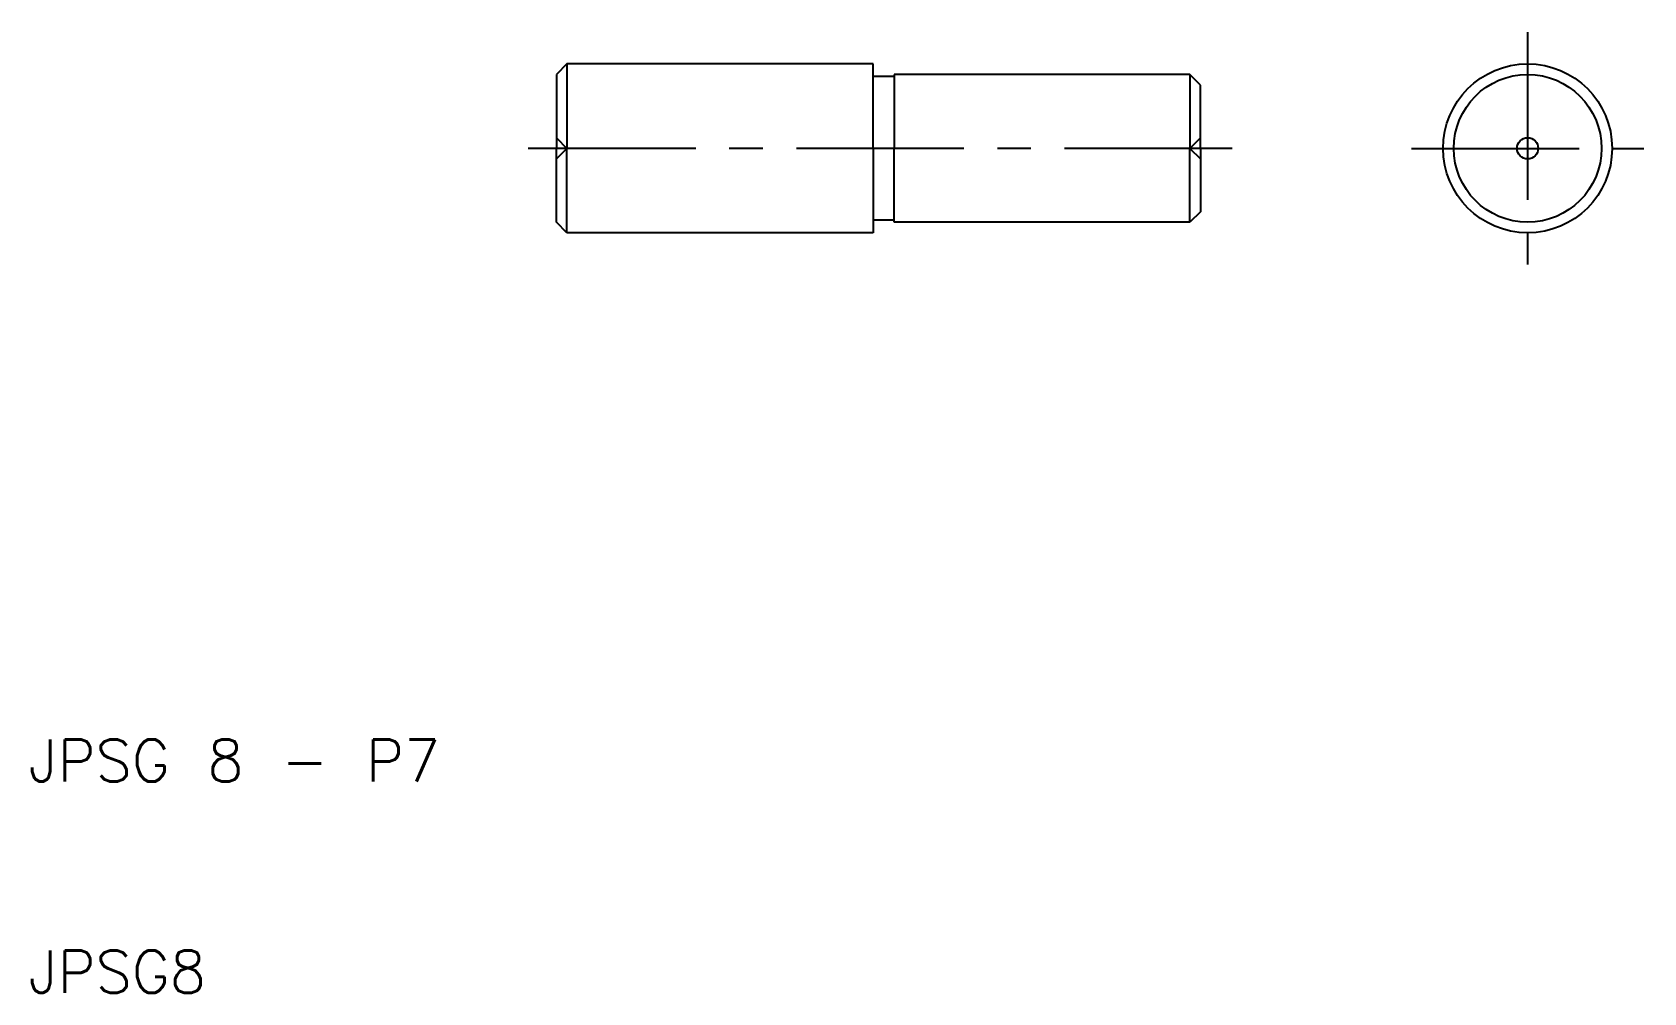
# Model space of a CAD drawing. Extents: x 10.2 to 86.5, y 10 to 55.5.
import ezdxf

# ---------------------------------------------------------------- set-up
doc = ezdxf.new("R2010")
doc.units = 0
doc.header["$LTSCALE"] = 0.25
doc.linetypes.add('CENTER', pattern=[50.8, 31.75, -6.35, 6.35, -6.35])
doc.linetypes.add('DASHED', pattern=[19.05, 12.7, -6.35])
doc.layers.get('0').update_dxf_attribs({"linetype": 'CONTINUOUS'})
doc.layers.add('CENTER', color=1, linetype='CENTER')
doc.styles.get("Standard").update_dxf_attribs({"font": 'txt.shx', "bigfont": 'extfont.shx'})

msp = doc.modelspace()

# ---------------------------------------------------------------- linework, layer by layer
for p, q in [((35.5, 54), (35, 53.5)), ((35, 53.5), (35, 50)), ((50, 54), (35.5, 54)), ((35.5, 54), (35.5, 50)), ((50, 53.4), (50, 54)), ((65, 53.5), (51, 53.5)), ((51, 53.5), (51, 53.4)), ((65.5, 53), (65, 53.5)), ((65, 53.5), (65, 50)), ((51, 53.4), (50, 53.4)), ((50, 50), (50, 53.4)), ((51, 53.4), (51, 50)), ((65.5, 50), (65.5, 53)), ((35, 46.5), (35, 50)), ((35.5, 46), (35.5, 50)), ((50, 50), (50, 46.6)), ((51, 46.6), (51, 50)), ((65, 46.5), (65, 50)), ((65.5, 50), (65.5, 47)), ((51, 46.6), (50, 46.6)), ((50, 46.6), (50, 46)), ((51, 46.5), (51, 46.6)), ((65.5, 47), (65, 46.5)), ((35.5, 46), (35, 46.5)), ((50, 46), (35.5, 46)), ((65, 46.5), (51, 46.5))]:
    msp.add_line(p, q)
at = {"color": 3, "linetype": 'DASHED'}
for p, q in [((35, 50.5), (35.5, 50)), ((65, 50), (65.5, 50.5)), ((35, 49.5), (35.5, 50)), ((65, 50), (65.5, 49.5))]:
    msp.add_line(p, q, dxfattribs=at)
for radius in [4, 3.5, 0.5]:
    msp.add_circle((81, 50), radius)
at = {"layer": 'CENTER', "color": 1, "linetype": 'CENTER'}
for p, q in [((81, 55.5), (81, 44.5)), ((67, 50), (33.5, 50)), ((75.5, 50), (86.5, 50))]:
    msp.add_line(p, q, dxfattribs=at)

# ---------------------------------------------------------------- texts
for s, p in [('JPSG 8 - P7', (10, 20)), ('JPSG8', (10, 10))]:
    msp.add_text(s, height=2).set_placement(p)

doc.saveas('drawing.dxf')
